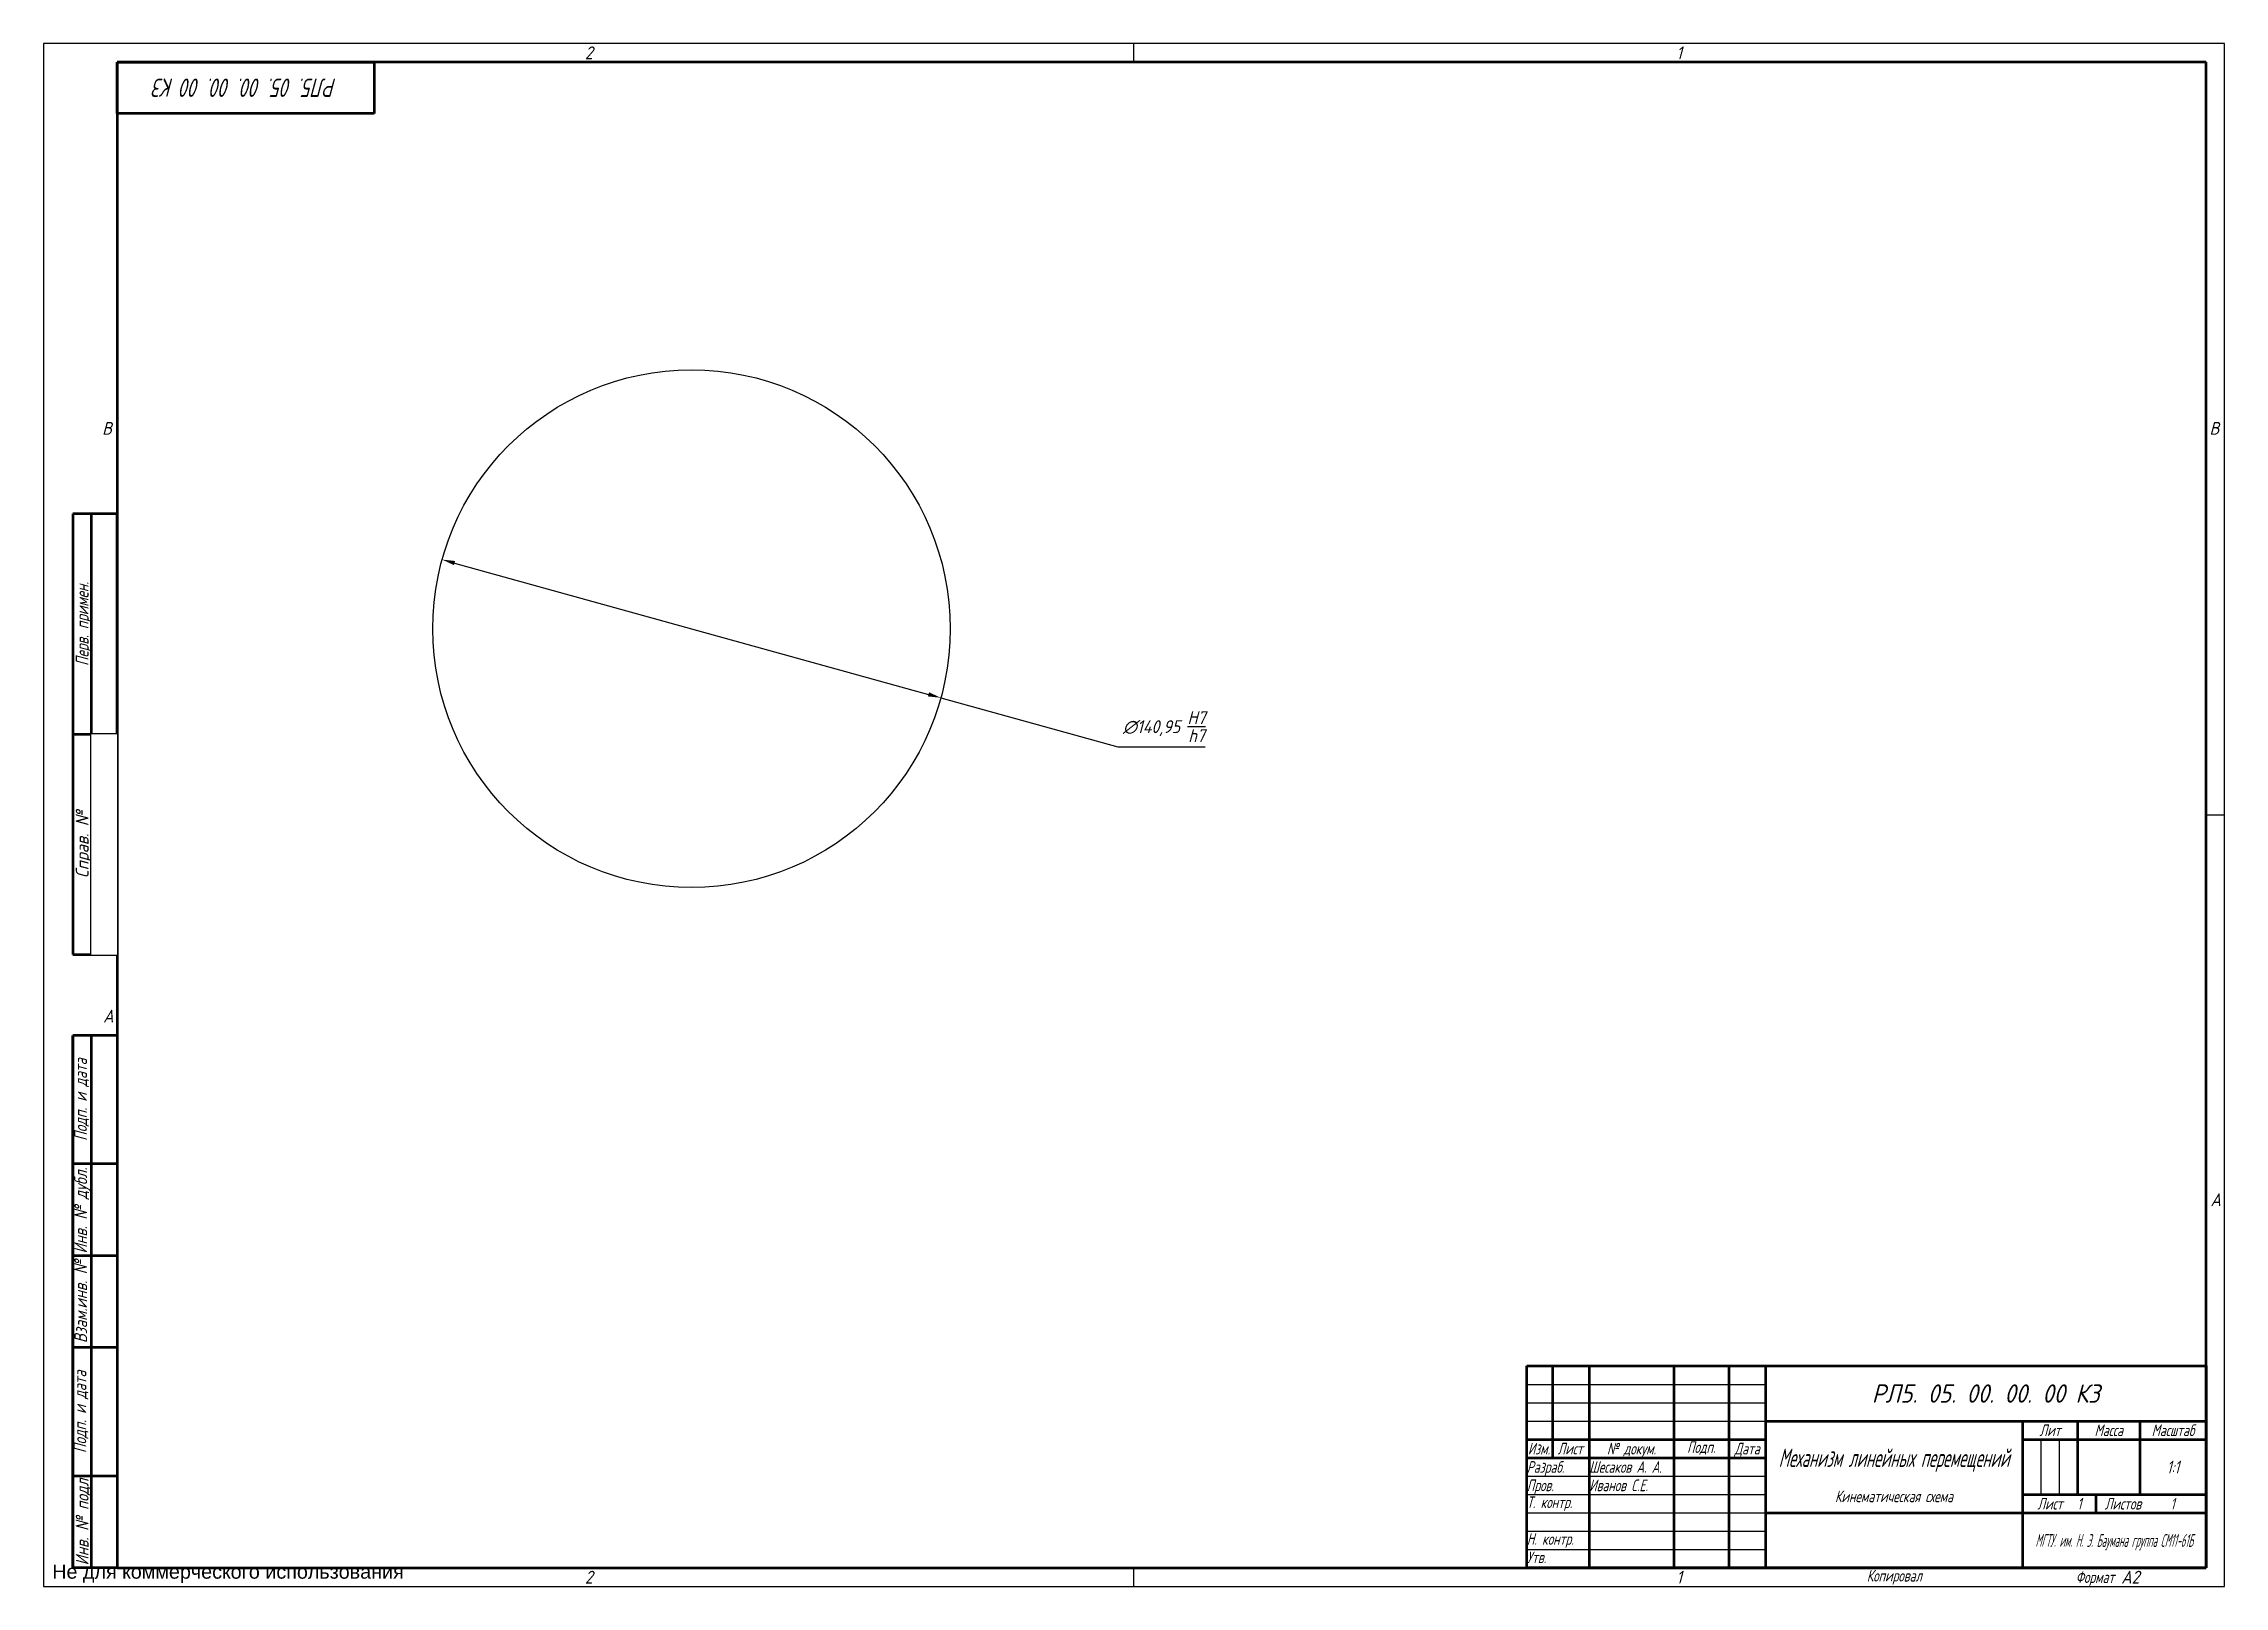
# Model space of a CAD drawing. Header units: millimetres. Extents: x 0 to 594, y 0 to 420.
import ezdxf
from ezdxf.enums import TextEntityAlignment as Align

# ---------------------------------------------------------------- set-up
doc = ezdxf.new("R2010")
doc.units = ezdxf.units.MM
doc.set_wipeout_variables(frame=1)
doc.layers.add('AM_5', color=3, linetype='Continuous', lineweight=25)
doc.layers.add('AM_BOR', color=7, linetype='Continuous', lineweight=50)
doc.layers.add('PDF _Текст', color=7, linetype='Continuous')
doc.styles.add('ACGOSTTS', font='geniso.shx', dxfattribs={"oblique": 15})
doc.styles.add('PDF Arial', font='arial.ttf')
doc.styles.get("Standard").update_dxf_attribs({"font": 'geniso.shx', "oblique": 15})
doc.dimstyles.new('AM_GOST$3', dxfattribs={"dimtxt": 3.5, "dimasz": 3.5, "dimexe": 1, "dimexo": 1, "dimgap": 1.5, "dimtad": 1, "dimtoh": 1, "dimtxsty": 'Standard', "dimcen": 0, "dimclrd": 256, "dimclre": 256, "dimclrt": 2, "dimadec": 0, "dimazin": 2, "dimtp": 0.1, "dimtm": 0.1, "dimtfac": 0.71, "dimtdec": 3, "dimtofl": 0, "dimtmove": 0, "dimatfit": 2, "dimfxl": 1, "dimtolj": 1, "dimlwd": -1, "dimlwe": -1, "dimarcsym": 1})

# ---------------------------------------------------------------- blocks, each defined once
blk = doc.blocks.new('GOST_A2_LANDSCAPE')
at = {"layer": 'AM_BOR', "color": 1, "lineweight": 25}
for p, q in [((594, 420), (0, 420)), ((0, 420), (0, 0)), ((297, 415), (297, 420)), ((594, 0), (594, 420)), ((15, 210), (20, 210)), ((589, 210), (594, 210)), ((0, 0), (594, 0)), ((297, 0), (297, 5))]:
    blk.add_line(p, q, dxfattribs=at)
at = {"layer": 'AM_BOR', "color": 7, "lineweight": 50}
for p, q in [((589, 415), (20, 415)), ((20, 415), (20, 5)), ((589, 5), (589, 415)), ((20, 5), (589, 5))]:
    blk.add_line(p, q, dxfattribs=at)
at = {"layer": 'AM_BOR', "color": 1, "lineweight": 25, "style": 'ACGOSTTS', "oblique": 15}
for s, p in [('2', (148.5, 417.5)), ('1', (445.5, 417.5)), ('2', (148.5, 2.5)), ('1', (445.5, 2.5))]:
    blk.add_text(s, height=3.5, dxfattribs=at).set_placement(p, align=Align.MIDDLE_CENTER)
for s, p in [('B', (15.93, 313.5)), ('B', (589.93, 313.5)), ('A', (16.21, 153.5)), ('A', (590.21, 103.5))]:
    blk.add_text(s, height=3.5, dxfattribs=at).set_placement(p)
blk = doc.blocks.new('GOST_FORM1')
at = {"layer": 'AM_BOR', "color": 7, "lineweight": 50}
for p, q in [((-185, 0), (-185, 55)), ((-185, 55), (0, 55)), ((-178, 55), (-178, 30)), ((-168, 55), (-168, 0)), ((-145, 55), (-145, 0)), ((-130, 55), (-130, 0)), ((-120, 55), (-120, 0)), ((0, 55), (0, 0)), ((-120, 40), (0, 40)), ((-50, 40), (-50, 0)), ((-35, 40), (-35, 20)), ((-18, 40), (-18, 20)), ((-185, 35), (-120, 35)), ((-185, 30), (-120, 30)), ((-50, 35), (0, 35)), ((-50, 20), (0, 20)), ((-30, 20), (-30, 15)), ((-120, 15), (0, 15)), ((0, 0), (-185, 0))]:
    blk.add_line(p, q, dxfattribs=at)
at = {"layer": 'AM_BOR', "color": 1, "lineweight": 25}
for p, q in [((-185, 50), (-120, 50)), ((-185, 45), (-120, 45)), ((-185, 40), (-120, 40)), ((-45, 35), (-45, 20)), ((-40, 35), (-40, 20)), ((-185, 25), (-120, 25)), ((-185, 20), (-120, 20)), ((-185, 15), (-120, 15)), ((-185, 10), (-120, 10)), ((-185, 5), (-120, 5))]:
    blk.add_line(p, q, dxfattribs=at)
at = {"layer": 'AM_BOR', "color": 1, "lineweight": 25, "style": 'ACGOSTTS', "oblique": 15, "width": 0.8}
for s, p in [('Лит', (-42.5, 37.5)), ('Масса', (-26.5, 37.5)), ('Масштаб', (-9, 37.5)), ('Изм.', (-181.7, 32.5)), ('Лист', (-173.2, 32.5)), ('№ докум.', (-156.5, 32.5)), ('Подп.', (-137.5, 32.9)), ('Дата', (-125, 32.5)), ('Лист', (-42.5, 17.5)), ('Листов', (-22.62, 17.5)), ('Копировал', (-84.92, -2.1))]:
    blk.add_text(s, height=3.17, dxfattribs=at).set_placement(p, align=Align.MIDDLE_CENTER)
for s, p in [('Разраб.', (-185, 27.5)), ('Пров.', (-185, 22.5)), ('Т. контр.', (-185, 17.9)), ('Н. контр.', (-185, 7.9)), ('Утв.', (-185, 2.9))]:
    blk.add_text(s, height=3.17, dxfattribs=at).set_placement(p, align=Align.MIDDLE_LEFT)
blk.add_text('Формат', height=3.17, dxfattribs=at).set_placement((-25, -2.5), align=Align.MIDDLE_RIGHT)
at = {"layer": 'AM_BOR', "color": 2, "lineweight": 25, "style": 'ACGOSTTS', "oblique": 15}
for tag, height, p in [('GEN-TITLE-PARTNO{23}', 5, (-60, 47.5)), ('GEN-TITLE-CMPNY{13}', 3.5, (-25, 7.5))]:
    blk.add_attdef(tag, text='', height=height, dxfattribs=at).set_placement(p, align=Align.MIDDLE_CENTER)
at = {"layer": 'AM_BOR', "color": 2, "lineweight": 25, "style": 'ACGOSTTS', "oblique": 15, "width": 0.8}
for tag, height, p in [('GEN-TITLE-DES1{13}', 5, (-85, 30)), ('GEN-TITLE-LIT1{1}', 3.5, (-47.9, 27.5)), ('GEN-TITLE-LIT2{1.1}', 3.5, (-42.9, 27.5)), ('GEN-TITLE-LIT3{1.1}', 3.5, (-37.9, 27.5)), ('GEN-TITLE-WT{4}', 3.5, (-27, 27.5)), ('GEN-TITLE-SCA{6}', 3.5, (-9, 27.5)), ('GEN-TITLE-DES2{21}', 3.17, (-85, 19.5)), ('GEN-TITLE-SHEET{2.2}', 3.17, (-34.5, 17.5)), ('GEN-TITLE-NUMSHTS{5}', 3.17, (-9.12, 17.5))]:
    blk.add_attdef(tag, text='', height=height, dxfattribs=at).set_placement(p, align=Align.MIDDLE_CENTER)
at = {"layer": 'AM_BOR', "color": 2, "lineweight": 25, "style": 'ACGOSTTS', "oblique": 15}
for tag, height, width, p in [('GEN-TITLE-NAME{6.5}', 3.17, 0.8, (-168, 27.5)), ('GEN-TITLE-CHKM{6.5}', 3.17, 0.8, (-168, 22.5)), ('GEN-TITLE-ENG{6.5}', 3.17, 0.8, (-168, 17.5)), ('GEN-TITLE-AUTH{6.5}', 3.17, 0.8, (-168, 12.5)), ('GEN-TITLE-APPD{6.5}', 3.17, 0.8, (-168, 7.5)), ('GEN-TITLE-MAT2{9}', 3.5, 0.9, (-85, 9.25)), ('GEN-TITLE-MAT3{9}', 3.5, 0.9, (-85, 4.37)), ('GEN-TITLE-APPM{6.5}', 3.17, 0.8, (-168, 2.5))]:
    blk.add_attdef(tag, text='', height=height, dxfattribs=dict(at, width=width)).set_placement(p, align=Align.MIDDLE_LEFT)
at = {"layer": 'AM_BOR', "color": 1, "lineweight": 25, "style": 'ACGOSTTS', "oblique": 15, "width": 0.8}
blk.add_attdef('GEN-TITLE-AUTHT{5}', text='', height=3.17, dxfattribs=at).set_placement((-185, 12.9), align=Align.MIDDLE_LEFT)
at = {"layer": 'AM_BOR', "color": 2, "lineweight": 25, "style": 'ACGOSTTS', "oblique": 15, "width": 0.9}
blk.add_attdef('GEN-TITLE-MAT1{9}', text='', height=3.5, dxfattribs=at).set_placement((-86.5, 7.5), align=Align.MIDDLE_RIGHT)
at = {"layer": 'AM_BOR', "color": 2, "lineweight": 25, "style": 'ACGOSTTS', "oblique": 15}
blk.add_attdef('GEN-TITLE-SIZ{15.7}', text='', height=3.5, dxfattribs=at).set_placement((-23.1, -2.5), align=Align.MIDDLE_LEFT)
blk = doc.blocks.new('GOST_EXT12')
at = {"layer": 'AM_BOR', "color": 7, "lineweight": 50, "ltscale": 0.3}
for p, q in [((0, 287), (-12, 287)), ((-12, 287), (-12, 167)), ((-7, 167), (-7, 287)), ((0, 167), (0, 287)), ((-12, 227), (0, 227)), ((-12, 167), (0, 167))]:
    blk.add_line(p, q, dxfattribs=at)
at = {"layer": 'AM_BOR', "color": 7, "lineweight": 50}
for p, q in [((0, 145), (-12, 145)), ((-12, 145), (-12, 110)), ((-12, 0), (-12, 145)), ((-7, 0), (-7, 145)), ((0, 145), (0, 0)), ((0, 110), (-12, 110)), ((-12, 110), (-12, 85)), ((0, 85), (-12, 85)), ((-12, 85), (-12, 60)), ((0, 60), (-12, 60)), ((-12, 60), (-12, 25)), ((0, 25), (-12, 25)), ((-12, 25), (-12, 0)), ((0, 0), (-12, 0))]:
    blk.add_line(p, q, dxfattribs=at)
at = {"layer": 'AM_BOR', "color": 1, "lineweight": 25, "style": 'ACGOSTTS', "oblique": 15}
for s, width, p in [('Перв. примен.', 0.821392, (-9.5, 257)), ('Подп. и дата', 0.842977, (-9.95, 127.5)), ('Инв. № дубл.', 0.891828, (-9.9, 97.31)), ('Взам.инв. №', 0.899981, (-9.9, 72.5)), ('Подп. и дата', 0.842977, (-10.13, 42.5)), ('Инв. № подл', 0.910904, (-9.5, 12.5))]:
    blk.add_text(s, height=3.5, rotation=90, dxfattribs=dict(at, width=width)).set_placement(p, align=Align.MIDDLE_CENTER)
blk.add_text('Справ. №', height=3.5, rotation=90, dxfattribs=at).set_placement((-9.5, 197), align=Align.MIDDLE_CENTER)
at = {"layer": 'AM_BOR', "color": 2, "lineweight": 25, "style": 'ACGOSTTS', "oblique": 15, "width": 0.8}
for tag, p in [('GEN-TITLE-FREF{16}', (-3.5, 257)), ('GEN-TITLE-RPARTNO{16}', (-3.5, 197)), ('GEN-TITLE-SDT2{10}', (-3.5, 127.5)), ('GEN-TITLE-CSTKN{7}', (-3.5, 97.5)), ('GEN-TITLE-RSTKN{7}', (-3.5, 72.5)), ('GEN-TITLE-SDT1{10}', (-3.5, 42.5)), ('GEN-TITLE-STKN{7}', (-3.5, 12.5))]:
    blk.add_attdef(tag, text='', height=3.17, rotation=90, dxfattribs=at).set_placement(p, align=Align.MIDDLE_CENTER)
blk.add_wipeout([(-7, 227), (-7, 167), (0, 167), (0, 227)])
blk = doc.blocks.new('GOST_EXT3_L')
at = {"layer": 'AM_BOR', "color": 7, "lineweight": 50}
for p, q in [((0, 0), (70, 0)), ((0, -14), (0, 0)), ((70, 0), (70, -14)), ((70, -14), (0, -14))]:
    blk.add_line(p, q, dxfattribs=at)
at = {"layer": 'AM_BOR', "color": 2, "lineweight": 25, "style": 'ACGOSTTS', "oblique": 15, "width": 0.8}
blk.add_attdef('GEN-TITLE-PARTNO{11.7}', text='', height=5, rotation=180, dxfattribs=at).set_placement((35, -7), align=Align.MIDDLE_CENTER)
blk = doc.blocks.new('*D9')
at = {"layer": 'AM_5', "linetype": 'ByBlock', "transparency": 16777216}
for p, q in [((111.92, 278.61), (241.02, 242.86)), ((244.39, 241.93), (292.63, 228.57)), ((292.63, 228.57), (316.34, 228.57))]:
    blk.add_line(p, q, dxfattribs=at)
at = {"layer": 'AM_5', "transparency": 16777216}
for points in [[(112.08, 279.17), (111.77, 278.05), (108.55, 279.55)], [(241.17, 243.43), (240.86, 242.3), (244.39, 241.93)]]:
    blk.add_solid(points, dxfattribs=at)
at = {"layer": 'Defpoints', "color": 0, "transparency": 16777216}
for p in [(108.55, 279.55), (244.39, 241.93)]:
    blk.add_point(p, dxfattribs=at)
at = {"layer": 'AM_5', "color": 2, "transparency": 16777216, "insert": (305.24, 234.07), "char_height": 3.5, "attachment_point": 5}
blk.add_mtext('\\A1;∅140,95{}{\\C2; \\SH7/h7;}', dxfattribs=at)

msp = doc.modelspace()

# ---------------------------------------------------------------- linework, layer by layer
msp.add_circle((176.47, 260.738), 70.477)

# ---------------------------------------------------------------- block references
at = {"lineweight": 0}
msp.add_blockref('GOST_A2_LANDSCAPE', (0, 0.017), dxfattribs=at)
msp.add_blockref('GOST_EXT3_L', (20, 415.017), dxfattribs=at).add_auto_attribs({'GEN-TITLE-PARTNO{11.7}': 'РЛ5. 05. 00. 00. 00 К3'})
ref = msp.add_blockref('GOST_FORM1', (589, 5.017), dxfattribs=at)
ref.add_attrib('GEN-TITLE-DES1{13}', 'Механизм линейных перемещений', dxfattribs={"layer": 'AM_BOR', "color": 2, "lineweight": 25, "height": 5, "style": 'ACGOSTTS', "oblique": 15, "width": 0.634102}).set_placement((504, 35.017), align=Align.MIDDLE_CENTER)
ref.add_attrib('GEN-TITLE-DES2{21}', 'Кинематическая схема', dxfattribs={"layer": 'AM_BOR', "color": 2, "lineweight": 25, "height": 3.17, "style": 'ACGOSTTS', "oblique": 15, "width": 0.8}).set_placement((504, 24.517), align=Align.MIDDLE_CENTER)
ref.add_attrib('GEN-TITLE-PARTNO{23}', 'РЛ5. 05. 00. 00. 00 К3', dxfattribs={"layer": 'AM_BOR', "color": 2, "lineweight": 25, "height": 5, "style": 'ACGOSTTS', "oblique": 15}).set_placement((529, 52.517), align=Align.MIDDLE_CENTER)
ref.add_attrib('GEN-TITLE-SCA{6}', '1:1', dxfattribs={"layer": 'AM_BOR', "color": 2, "lineweight": 25, "height": 3.5, "style": 'ACGOSTTS', "oblique": 15, "width": 0.8}).set_placement((580, 32.517), align=Align.MIDDLE_CENTER)
ref.add_attrib('GEN-TITLE-SHEET{2.2}', '1', dxfattribs={"layer": 'AM_BOR', "color": 2, "lineweight": 25, "height": 3.17, "style": 'ACGOSTTS', "oblique": 15, "width": 0.8}).set_placement((554.5, 22.517), align=Align.MIDDLE_CENTER)
ref.add_attrib('GEN-TITLE-NUMSHTS{5}', '1', dxfattribs={"layer": 'AM_BOR', "color": 2, "lineweight": 25, "height": 3.17, "style": 'ACGOSTTS', "oblique": 15, "width": 0.8}).set_placement((579.883, 22.517), align=Align.MIDDLE_CENTER)
ref.add_attrib('GEN-TITLE-CMPNY{13}', 'МГТУ. им. Н. Э. Баумана группа СМ11-61Б', dxfattribs={"layer": 'AM_BOR', "color": 2, "lineweight": 25, "height": 3.5, "style": 'ACGOSTTS', "oblique": 15, "width": 0.522274}).set_placement((564, 12.517), align=Align.MIDDLE_CENTER)
ref.add_attrib('GEN-TITLE-NAME{6.5}', 'Шесаков А. А.', dxfattribs={"layer": 'AM_BOR', "color": 2, "lineweight": 25, "height": 3.17, "style": 'ACGOSTTS', "oblique": 15, "width": 0.795911}).set_placement((421, 32.517), align=Align.MIDDLE_LEFT)
ref.add_attrib('GEN-TITLE-CHKM{6.5}', 'Иванов С.Е.', dxfattribs={"layer": 'AM_BOR', "color": 2, "lineweight": 25, "height": 3.17, "style": 'ACGOSTTS', "oblique": 15, "width": 0.8}).set_placement((421, 27.517), align=Align.MIDDLE_LEFT)
ref.add_attrib('GEN-TITLE-SIZ{15.7}', 'A2', dxfattribs={"layer": 'AM_BOR', "color": 2, "lineweight": 25, "height": 3.5, "style": 'ACGOSTTS', "oblique": 15}).set_placement((565.9, 2.517), align=Align.MIDDLE_LEFT)

# ---------------------------------------------------------------- dimensions: what is measured, and where the dimension line sits
at = {"layer": 'AM_5'}
dim = msp.add_diameter_dim_2p(p1=(108.548, 279.546), p2=(244.391, 241.93), text='<>{}{\\C2; \\SH7/h7;}', dimstyle='AM_GOST$3', override={"dimpost": '', "dimtp": 0.1, "dimtm": 0.1, "dimtdec": 3, "dimtzin": 8}, dxfattribs=at)
dim.commit()
dim.dimension.update_dxf_attribs({"geometry": '*D9', "text_midpoint": (305.238, 228.571), "dimtype": 163})

# ---------------------------------------------------------------- next in the draw order: block references
at = {"lineweight": 0}
msp.add_blockref('GOST_EXT12', (20, 5.017), dxfattribs=at)

# ---------------------------------------------------------------- next in the draw order: texts
at = {"layer": 'PDF _Текст', "insert": (2.346, 0.943), "char_height": 3.84952, "attachment_point": 7, "style": 'PDF Arial'}
msp.add_mtext('Не для коммерческого использования', dxfattribs=at)

doc.saveas('drawing.dxf')
